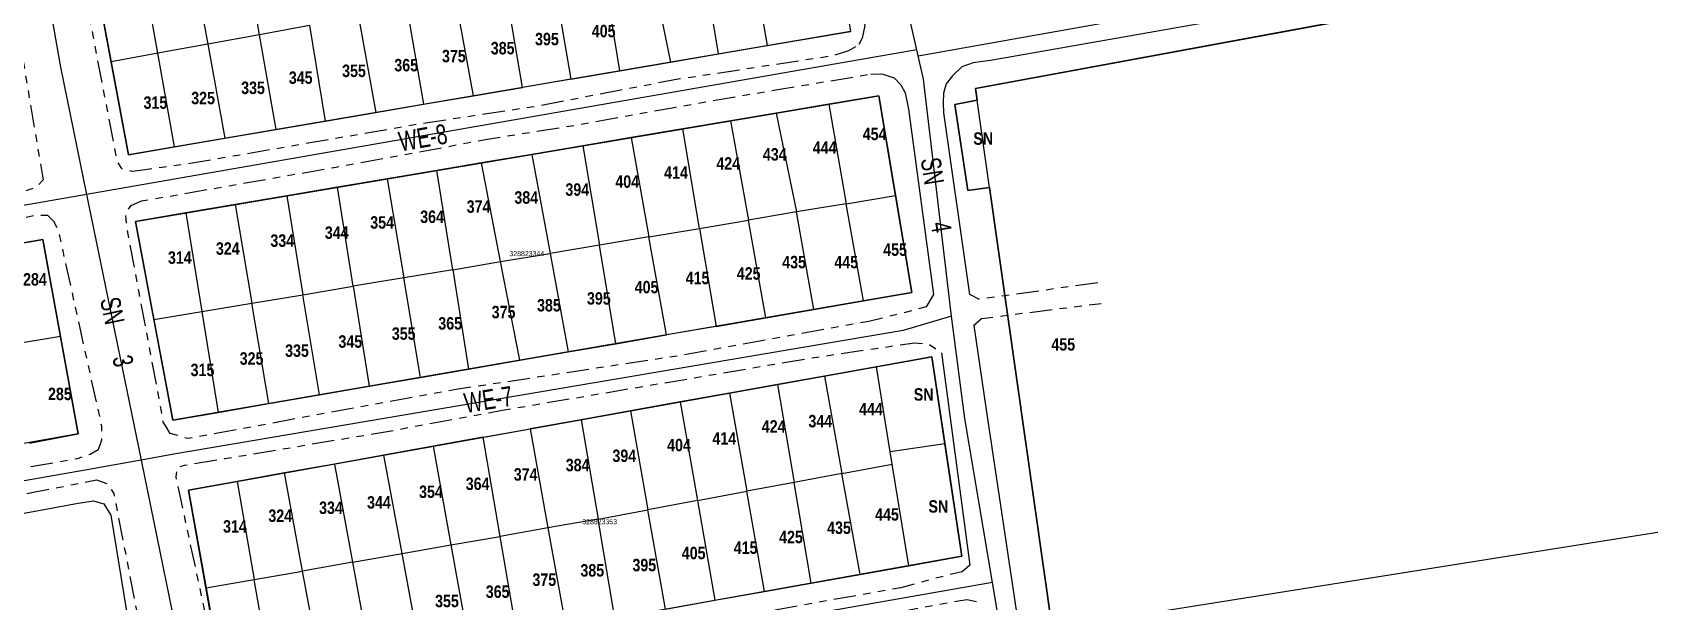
# Model space of a CAD drawing. Extents: x 205316 to 208372, y 4848714 to 4853250.
# Drawn here: x 205984.8 to 206310.3, y 4851613.5 to 4851728 of the extents above; entities that cross this region are included whole.
import ezdxf
from ezdxf.enums import TextEntityAlignment as Align

# ---------------------------------------------------------------- set-up
doc = ezdxf.new("R2010")
doc.units = 0
doc.header["$LTSCALE"] = 1.5
doc.header["$MEASUREMENT"] = 0
doc.linetypes.add('TRACO_25', pattern=[8, 3, -1, 1, -1, 1, -1])
for name, color, linetype in [('CD-MALHA-LOTES', 40, 'CONTINUOUS'), ('CD_TXT_QUADRA', 7, 'CONTINUOUS'), ('RU-QUADRAS', 6, 'CONTINUOUS'), ('SV-EIXO-RUA-N-PAV', 6, 'CONTINUOUS'), ('SV-EIXO-RUA-PAV', 20, 'CONTINUOUS'), ('SV-RUA-NAO-PAV-S-GUIA-C-GUIA', 7, 'CONTINUOUS'), ('SV-RUA-PAVIM-S-GUIA-C-GUIA', 7, 'CONTINUOUS'), ('SV-TXT-RUA-N-PAV-S-GUIA-C-GUIA', 7, 'CONTINUOUS'), ('SV-TXT-RUA-PAV-S-GUIA-C-GUIA', 7, 'CONTINUOUS'), ('Th_NmrPort', 7, 'CONTINUOUS')]:
    doc.layers.add(name, color=color, linetype=linetype)
doc.styles.add('ARIAL', font='arial.ttf')
doc.styles.add('ROMANS', font='arial.ttf', dxfattribs={"height": 0.2})
doc.styles.get("Standard").update_dxf_attribs({"font": 'swisscbo.ttf'})

msp = doc.modelspace()

# ---------------------------------------------------------------- linework, layer by layer
at = {"layer": 'CD-MALHA-LOTES', "linetype": 'Continuous'}
for p, q in [((206030.57, 4851727.55), (206027, 4851747.99)), ((206010.07, 4851723.83), (206006.4, 4851744.49)), ((206016.43, 4851746.2), (206020.14, 4851725.66)), ((206129.24, 4851745.44), (206132.73, 4851725.35)), ((205996.83, 4851742.87), (206000.68, 4851722.12)), ((206109.18, 4851741.95), (206113.25, 4851722.03)), ((206122.94, 4851723.68), (206119.62, 4851743.72)), ((206089.83, 4851738.31), (206093.18, 4851718.6)), ((206103.09, 4851720.29), (206099.8, 4851740.12)), ((206073.65, 4851715.26), (206070.06, 4851734.72)), ((206083.47, 4851716.94), (206080.14, 4851736.55)), ((206285.42, 4851737.21), (206174.65, 4851716.73)), ((206060.19, 4851732.93), (206063.58, 4851713.54)), ((206040.62, 4851729.37), (206030.57, 4851727.55)), ((206040.62, 4851729.37), (206043.75, 4851710.15)), ((206050.45, 4851731.16), (206053.98, 4851711.9)), ((206132.73, 4851725.35), (206149.49, 4851728.22)), ((206020.14, 4851725.66), (206010.07, 4851723.83)), ((206030.57, 4851727.55), (206020.14, 4851725.66)), ((206020.14, 4851725.66), (206023.56, 4851706.71)), ((206033.89, 4851708.47), (206030.57, 4851727.55)), ((206122.94, 4851723.68), (206132.73, 4851725.35)), ((206010.07, 4851723.83), (206000.68, 4851722.12)), ((206000.68, 4851722.12), (206004.16, 4851703.39)), ((206013.42, 4851704.97), (206010.07, 4851723.83)), ((206103.09, 4851720.29), (206113.25, 4851722.03)), ((206113.25, 4851722.03), (206122.94, 4851723.68)), ((206093.18, 4851718.6), (206083.47, 4851716.94)), ((206093.18, 4851718.6), (206103.09, 4851720.29)), ((206063.58, 4851713.54), (206073.65, 4851715.26)), ((206073.65, 4851715.26), (206083.47, 4851716.94)), ((206155.2, 4851715.27), (206145.12, 4851713.57)), ((206158.58, 4851695.17), (206155.2, 4851715.27)), ((206174.65, 4851716.73), (206174.99, 4851714.37)), ((206043.75, 4851710.15), (206053.98, 4851711.9)), ((206053.98, 4851711.9), (206063.58, 4851713.54)), ((206145.12, 4851713.57), (206134.52, 4851711.75)), ((206145.12, 4851713.57), (206148.65, 4851693.51)), ((206174.99, 4851714.37), (206170.49, 4851713.53)), ((206170.49, 4851713.53), (206173.08, 4851696.18)), ((206177.5, 4851696.79), (206174.99, 4851714.37)), ((206033.89, 4851708.47), (206043.75, 4851710.15)), ((206125.37, 4851710.22), (206115.73, 4851708.6)), ((206134.52, 4851711.75), (206125.37, 4851710.22)), ((206125.37, 4851710.22), (206128.94, 4851690.21)), ((206134.52, 4851711.75), (206138.6, 4851691.93)), ((206013.42, 4851704.97), (206023.56, 4851706.71)), ((206023.56, 4851706.71), (206033.89, 4851708.47)), ((206105.36, 4851706.84), (206095.65, 4851705.2)), ((206115.73, 4851708.6), (206105.36, 4851706.84)), ((206105.36, 4851706.84), (206108.92, 4851686.86)), ((206119.13, 4851688.57), (206115.73, 4851708.6)), ((206004.16, 4851703.39), (206013.42, 4851704.97)), ((206085.34, 4851703.46), (206075.2, 4851701.74)), ((206095.65, 4851705.2), (206085.34, 4851703.46)), ((206085.34, 4851703.46), (206089.03, 4851683.54)), ((206095.65, 4851705.2), (206098.98, 4851685.2)), ((206066.27, 4851700.23), (206056.23, 4851698.53)), ((206075.2, 4851701.74), (206066.27, 4851700.23)), ((206069.43, 4851680.26), (206066.27, 4851700.23)), ((206079.08, 4851681.88), (206075.2, 4851701.74)), ((206046.26, 4851696.85), (206036.04, 4851695.12)), ((206056.23, 4851698.53), (206046.26, 4851696.85)), ((206049.43, 4851676.92), (206046.26, 4851696.85)), ((206056.23, 4851698.53), (206059.6, 4851678.62)), ((206173.08, 4851696.18), (206177.5, 4851696.79)), ((206177.5, 4851696.79), (206190.06, 4851608.09)), ((206025.64, 4851693.36), (206015.73, 4851691.68)), ((206036.04, 4851695.12), (206025.64, 4851693.36)), ((206025.64, 4851693.36), (206029, 4851673.5)), ((206036.04, 4851695.12), (206039.3, 4851675.22)), ((206148.65, 4851693.51), (206138.6, 4851691.93)), ((206148.65, 4851693.51), (206158.58, 4851695.17)), ((206152.09, 4851673.97), (206148.65, 4851693.51)), ((206161.87, 4851675.66), (206158.58, 4851695.17)), ((206015.73, 4851691.68), (206005.6, 4851689.97)), ((206005.6, 4851689.97), (206009.31, 4851670.21)), ((206015.73, 4851691.68), (206018.95, 4851671.82)), ((206119.13, 4851688.57), (206128.94, 4851690.21)), ((206138.6, 4851691.93), (206128.94, 4851690.21)), ((206132.44, 4851670.58), (206128.94, 4851690.21)), ((206142.14, 4851672.25), (206138.6, 4851691.93)), ((205986.96, 4851686.37), (205977.5, 4851684.68)), ((205990.49, 4851666.82), (205986.96, 4851686.37)), ((206108.92, 4851686.86), (206098.98, 4851685.2)), ((206108.92, 4851686.86), (206119.13, 4851688.57)), ((206112.44, 4851667.13), (206108.92, 4851686.86)), ((206119.13, 4851688.57), (206122.47, 4851668.86)), ((206079.08, 4851681.88), (206089.03, 4851683.54)), ((206098.98, 4851685.2), (206089.03, 4851683.54)), ((206089.03, 4851683.54), (206092.7, 4851663.72)), ((206102.27, 4851665.37), (206098.98, 4851685.2)), ((206069.43, 4851680.26), (206059.6, 4851678.62)), ((206069.43, 4851680.26), (206079.08, 4851681.88)), ((206069.43, 4851680.26), (206072.59, 4851660.25)), ((206082.96, 4851662.04), (206079.08, 4851681.88)), ((206039.3, 4851675.22), (206049.43, 4851676.92)), ((206059.6, 4851678.62), (206049.43, 4851676.92)), ((206049.43, 4851676.92), (206052.63, 4851656.8)), ((206062.98, 4851658.59), (206059.6, 4851678.62)), ((206018.95, 4851671.82), (206029, 4851673.5)), ((206029, 4851673.5), (206039.3, 4851675.22)), ((206032.42, 4851653.31), (206029, 4851673.5)), ((206042.61, 4851655.07), (206039.3, 4851675.22)), ((206142.14, 4851672.25), (206152.09, 4851673.97)), ((206152.09, 4851673.97), (206161.87, 4851675.66)), ((206009.31, 4851670.21), (206018.95, 4851671.82)), ((206009.31, 4851670.21), (206013.1, 4851649.98)), ((206018.95, 4851671.82), (206022.22, 4851651.55)), ((206122.47, 4851668.86), (206132.44, 4851670.58)), ((206132.44, 4851670.58), (206142.14, 4851672.25)), ((205990.49, 4851666.82), (205980.83, 4851665.19)), ((205994.08, 4851647.21), (205990.49, 4851666.82)), ((206102.27, 4851665.37), (206112.44, 4851667.13)), ((206122.47, 4851668.86), (206112.44, 4851667.13)), ((206082.96, 4851662.04), (206092.7, 4851663.72)), ((206092.7, 4851663.72), (206102.27, 4851665.37)), ((206062.98, 4851658.59), (206072.59, 4851660.25)), ((206072.59, 4851660.25), (206082.96, 4851662.04)), ((206154.72, 4851660.74), (206144.24, 4851658.86)), ((206165.84, 4851662.74), (206154.72, 4851660.74)), ((206157.5, 4851643.61), (206154.72, 4851660.74)), ((206168.49, 4851645.19), (206165.84, 4851662.74)), ((206042.61, 4851655.07), (206052.63, 4851656.8)), ((206052.63, 4851656.8), (206062.98, 4851658.59)), ((206134.83, 4851657.17), (206125.12, 4851655.43)), ((206144.24, 4851658.86), (206134.83, 4851657.17)), ((206134.83, 4851657.17), (206138.17, 4851637.46)), ((206144.24, 4851658.86), (206147.77, 4851639.26)), ((206022.22, 4851651.55), (206032.42, 4851653.31)), ((206032.42, 4851653.31), (206042.61, 4851655.07)), ((206115.22, 4851653.65), (206105.2, 4851651.85)), ((206125.12, 4851655.43), (206115.22, 4851653.65)), ((206115.22, 4851653.65), (206118.69, 4851633.81)), ((206125.12, 4851655.43), (206128.62, 4851635.67)), ((206013.1, 4851649.98), (206022.22, 4851651.55)), ((206095.32, 4851650.08), (206085, 4851648.23)), ((206105.2, 4851651.85), (206095.32, 4851650.08)), ((206095.32, 4851650.08), (206098.69, 4851630.06)), ((206105.2, 4851651.85), (206108.72, 4851631.94)), ((205984.26, 4851645.36), (205994.08, 4851647.21)), ((206075.57, 4851646.53), (206085, 4851648.23)), ((206085, 4851648.23), (206088.61, 4851628.3)), ((206065.49, 4851644.72), (206055.58, 4851642.94)), ((206075.57, 4851646.53), (206065.49, 4851644.72)), ((206065.49, 4851644.72), (206069.09, 4851624.87)), ((206078.98, 4851626.6), (206075.57, 4851646.53)), ((206168.49, 4851645.19), (206157.5, 4851643.61)), ((206157.91, 4851641.16), (206157.5, 4851643.61)), ((206171.91, 4851622.61), (206168.49, 4851645.19)), ((206045.62, 4851641.16), (206035.59, 4851639.36)), ((206055.58, 4851642.94), (206045.62, 4851641.16)), ((206045.62, 4851641.16), (206049.25, 4851621.39)), ((206059.26, 4851623.15), (206055.58, 4851642.94)), ((206147.77, 4851639.26), (206157.91, 4851641.16)), ((206161.23, 4851620.7), (206157.91, 4851641.16)), ((206026.04, 4851637.64), (206016.29, 4851635.89)), ((206035.59, 4851639.36), (206026.04, 4851637.64)), ((206026.04, 4851637.64), (206029.48, 4851617.92)), ((206039.23, 4851619.63), (206035.59, 4851639.36)), ((206138.17, 4851637.46), (206128.62, 4851635.67)), ((206147.77, 4851639.26), (206138.17, 4851637.46)), ((206141.61, 4851617.2), (206138.17, 4851637.46)), ((206151.43, 4851618.95), (206147.77, 4851639.26)), ((206016.29, 4851635.89), (206019.79, 4851616.22)), ((206118.69, 4851633.81), (206108.72, 4851631.94)), ((206118.69, 4851633.81), (206128.62, 4851635.67)), ((206118.69, 4851633.81), (206122.2, 4851613.73)), ((206132.18, 4851615.52), (206128.62, 4851635.67)), ((206098.69, 4851630.06), (206108.72, 4851631.94)), ((206112.25, 4851611.96), (206108.72, 4851631.94)), ((206190.06, 4851608.09), (206344.47, 4851632.64)), ((206088.61, 4851628.3), (206078.98, 4851626.6)), ((206098.69, 4851630.06), (206088.61, 4851628.3)), ((206088.61, 4851628.3), (206092.22, 4851608.38)), ((206102.04, 4851610.13), (206098.69, 4851630.06)), ((206059.26, 4851623.15), (206069.09, 4851624.87)), ((206069.09, 4851624.87), (206078.98, 4851626.6)), ((206069.09, 4851624.87), (206072.71, 4851604.88)), ((206082.39, 4851606.62), (206078.98, 4851626.6)), ((206049.25, 4851621.39), (206039.23, 4851619.63)), ((206049.25, 4851621.39), (206059.26, 4851623.15)), ((206049.25, 4851621.39), (206052.94, 4851601.33)), ((206062.98, 4851603.13), (206059.26, 4851623.15)), ((206161.23, 4851620.7), (206171.91, 4851622.61)), ((206019.79, 4851616.22), (206029.48, 4851617.92)), ((206029.48, 4851617.92), (206039.23, 4851619.63)), ((206033, 4851597.74), (206029.48, 4851617.92)), ((206042.93, 4851599.53), (206039.23, 4851619.63)), ((206141.61, 4851617.2), (206151.43, 4851618.95)), ((206151.43, 4851618.95), (206161.23, 4851620.7)), ((206019.79, 4851616.22), (206023.39, 4851596.02)), ((206122.2, 4851613.73), (206132.18, 4851615.52)), ((206132.18, 4851615.52), (206141.61, 4851617.2)), ((206112.25, 4851611.96), (206122.2, 4851613.73))]:
    msp.add_line(p, q, dxfattribs=at)
at = {"layer": 'CD-MALHA-LOTES'}
msp.add_lwpolyline([(205875.99, 4851611.48), (205994.06, 4851633.3), (205997.11, 4851633.73), (205999.25, 4851633.13), (206000.64, 4851630.86), (206011.24, 4851565.94)], dxfattribs=at)
at = {"layer": 'RU-QUADRAS', "linetype": 'Continuous'}
for points in [[(205996.83, 4851742.87), (206143.15, 4851767.71), (206149.49, 4851728.22), (206004.16, 4851703.39)], [(206005.6, 4851689.97), (206155.2, 4851715.27), (206161.87, 4851675.66), (206013.1, 4851649.98)], [(205859.7, 4851664.21), (205986.96, 4851686.37), (205994.08, 4851647.21), (205866.1, 4851624.46)], [(206016.29, 4851635.89), (206165.84, 4851662.74), (206171.91, 4851622.61), (206023.39, 4851596.02)]]:
    msp.add_lwpolyline(points, close=True, dxfattribs=at)
msp.add_lwpolyline([(206399.89, 4851392.52), (206229.72, 4851355.25), (206220.43, 4851415.79), (206190.06, 4851608.06), (206177.5, 4851696.79), (206173.08, 4851696.18), (206170.49, 4851713.53), (206174.99, 4851714.37), (206174.65, 4851716.73), (206285.42, 4851737.21), (206285.07, 4851738.97), (206298.28, 4851741.59), (206298.78, 4851738.99), (206330.74, 4851745)], dxfattribs=at)
msp.add_lwpolyline([(205824.09, 4851601.89), (205994.06, 4851633.3), (205997.11, 4851633.73), (205999.25, 4851633.13), (206000.64, 4851630.86), (206013.45, 4851552.37), (206012.44, 4851543.93), (206010.78, 4851541.73, -0.051625), (206005.5, 4851540.22), (205840.32, 4851510.42)], format="xyb", close=True, dxfattribs=at)
at = {"layer": 'SV-EIXO-RUA-N-PAV', "flags": 128}
for points in [[(205957.54, 4851908.14), (205966.99, 4851854.49), (205976.22, 4851801.42), (205985.73, 4851748.08), (205990.5, 4851721.01), (205995.75, 4851695.39), (206006.71, 4851641.96), (206013.03, 4851611.11), (206016.4, 4851588.97), (206024.16, 4851537.94)], [(206162.85, 4851724.49), (205995.75, 4851695.39), (205853.29, 4851670.59), (205796.3, 4851660.67)], [(206169.85, 4851670.9), (206160.11, 4851668.03), (206013.33, 4851643.16), (206006.71, 4851641.96), (205995.47, 4851639.94), (205862.49, 4851616.65), (205818.23, 4851608.9), (205796.3, 4851605.06)], [(206178.04, 4851617.34), (206016.4, 4851588.97)]]:
    msp.add_lwpolyline(points, dxfattribs=at)
at = {"layer": 'SV-EIXO-RUA-PAV', "flags": 128}
for points in [[(206212.01, 4851415.7), (206204.99, 4851457.38), (206196.07, 4851510.34), (206187.05, 4851563.87), (206178.04, 4851617.34), (206172.48, 4851650.34), (206169.85, 4851670.9), (206164.19, 4851718.59), (206163.12, 4851723.31), (206151.43, 4851774.72), (206140.94, 4851774.86), (206130.19, 4851826.89)], [(206163.12, 4851723.31), (206334.57, 4851753.84), (206341.29, 4851755.03), (206475.35, 4851778.9), (206492.66, 4851781.94), (206515.23, 4851785.91), (206704.78, 4851819.2)]]:
    msp.add_lwpolyline(points, dxfattribs=at)
at = {"layer": 'SV-RUA-NAO-PAV-S-GUIA-C-GUIA', "linetype": 'TRACO_25', "flags": 128}
for points in [[(206137, 4851770.85), (206114.31, 4851768.16), (206081.73, 4851761), (206068.43, 4851759.14), (206011.12, 4851749.3), (205999.55, 4851747.33), (205996.24, 4851746.49), (205994.45, 4851743.91), (205994.5, 4851740.41), (206001.85, 4851702.09), (206002.76, 4851700.63), (206005.04, 4851700.1), (206011.4, 4851700.97), (206017, 4851701.74), (206063.08, 4851709.68), (206085.74, 4851713.1), (206114.78, 4851718.64), (206146.04, 4851723.36), (206149.17, 4851724.34), (206151.15, 4851725.55)], [(205973.63, 4851743.16), (205977.24, 4851743.75), (205979.09, 4851743.32), (205979.9, 4851740.6), (205986.99, 4851698.33), (205985.67, 4851696.85), (205983, 4851695.94), (205858.29, 4851673.74)], [(206166.22, 4851675.3), (206164.69, 4851672.78), (206162.86, 4851672.27), (206159.66, 4851671.44), (206153.2, 4851669.86), (206115.6, 4851663.04), (206070.1, 4851656.14), (206016.09, 4851646.28), (206012.59, 4851647.32), (206011.7, 4851648.77), (206011.18, 4851649.6), (206010.83, 4851651.71), (206003.81, 4851689.17), (206003.64, 4851691.63), (206004.69, 4851693.21), (206006.8, 4851694.09), (206011.43, 4851694.89), (206046, 4851700.9), (206061.94, 4851703.82), (206076.43, 4851706.54), (206094.08, 4851709.34), (206114, 4851712.92), (206135.68, 4851716.66), (206153.6, 4851719.63)], [(205857.53, 4851666.24), (205858.35, 4851667.58), (205860.5, 4851668.49), (205927.06, 4851680.15), (205985.61, 4851691.24), (205987.89, 4851691.24), (205989.11, 4851690.01), (205990.04, 4851688.17), (205998.73, 4851648.87), (205998.78, 4851645.97), (205998.06, 4851643.98), (205996.49, 4851643.06), (205993.85, 4851642.19), (205867.67, 4851620.25), (205866.27, 4851620.43)], [(206199.25, 4851677.62), (206175.35, 4851674.3), (206173.51, 4851675.29)], [(206174.23, 4851669), (206175.87, 4851670.44), (206199.96, 4851673.49)], [(206173.49, 4851620.82), (206172, 4851619.48), (206169.25, 4851618.85), (206159.63, 4851616.27), (206115.52, 4851608.44), (206066.2, 4851600.79), (206027.58, 4851593.47), (206024.44, 4851593.72), (206022.86, 4851595.15), (206022.64, 4851597.31), (206013.75, 4851638.61), (206014, 4851640.52), (206015.44, 4851640.91), (206023.59, 4851642.25), (206056.23, 4851647.71), (206079.36, 4851651.97), (206141.08, 4851662.42), (206162.38, 4851665.57), (206165.31, 4851665.28), (206167.81, 4851663.54)], [(206174.82, 4851613.43), (206172.91, 4851613.83), (206170.8, 4851613.51), (206132.17, 4851606.34), (206088.77, 4851598.78), (206034.36, 4851589.53), (206025.82, 4851588.27), (206024.39, 4851587.18), (206023.77, 4851584.96), (206023.77, 4851582.43), (206027.11, 4851556.6), (206029.34, 4851541.37), (206030.13, 4851539.89), (206031.42, 4851539.38), (206034.53, 4851539.71), (206059.25, 4851543.58), (206100.13, 4851551), (206133.77, 4851557.01), (206164.39, 4851562.76), (206176.18, 4851564.45), (206181.04, 4851565.71), (206182.26, 4851568.05)]]:
    msp.add_lwpolyline(points, dxfattribs=at)
msp.add_lwpolyline([(206012.1, 4851579.26), (206013.37, 4851572.71), (206016.11, 4851554.89), (206016.11, 4851550.06), (206015.3, 4851545.87), (206013.69, 4851542.32), (206012.31, 4851541.22), (206010.47, 4851539.74), (206006.11, 4851537.81), (205998.49, 4851535.93), (205895.39, 4851517.52), (205893.42, 4851516.06), (205840.62, 4851507.27), (205839.15, 4851508.8), (205821.98, 4851604.46), (205822.9, 4851606.39), (205827.52, 4851607.52), (205944.3, 4851627.45), (205997.77, 4851637.97), (205999.82, 4851637.27), (206001.23, 4851635.21)], close=True, dxfattribs=at)
at = {"layer": 'SV-RUA-PAVIM-S-GUIA-C-GUIA', "flags": 128}
for points in [[(206137, 4851770.85), (206138.19, 4851770.46), (206139.21, 4851769.31), (206142.44, 4851759.51), (206144.19, 4851750.96), (206144.88, 4851750.26), (206146.75, 4851749.76), (206147.86, 4851747.66), (206148.37, 4851746.18), (206152.36, 4851729.39), (206151.84, 4851726.82), (206151.15, 4851725.55)], [(206328.78, 4851748.8), (206296.89, 4851743.38), (206178.04, 4851722.42), (206174.19, 4851721.9), (206171.88, 4851721.09), (206170.02, 4851719.26), (206168.73, 4851717.64), (206168.23, 4851715.79), (206168.14, 4851713.87), (206168.22, 4851711.82), (206173.45, 4851675.26)], [(206153.6, 4851719.63), (206155.8, 4851719.66), (206158.29, 4851718.87), (206159.65, 4851717.48), (206160.49, 4851715.85), (206161.16, 4851712.59), (206166.22, 4851675.3)], [(206174.34, 4851669.02), (206176.7, 4851652.5), (206185.37, 4851594.72), (206205.71, 4851473.77), (206210.2, 4851447.93), (206215.79, 4851415.7)], [(206167.81, 4851663.54), (206173.49, 4851620.82)]]:
    msp.add_lwpolyline(points, dxfattribs=at)

# ---------------------------------------------------------------- texts
at = {"layer": 'CD_TXT_QUADRA', "color": 7, "linetype": 'Continuous', "style": 'ROMANS'}
for s, p in [('328823344', (206084.35, 4851683.49)), ('328823353', (206099.01, 4851629.55))]:
    msp.add_text(s, height=1, dxfattribs=at).set_placement(p, align=Align.MIDDLE)
at = {"layer": 'SV-TXT-RUA-N-PAV-S-GUIA-C-GUIA', "style": 'ARIAL', "width": 0.7}
for s, rotation, p in [('WE-8', 10, (206058.97, 4851704.01)), ('SN      3', 282, (205998.43, 4851674.24)), ('WE-7', 9, (206072.08, 4851651.41))]:
    msp.add_text(s, height=4, rotation=rotation, dxfattribs=at).set_placement(p)
at = {"layer": 'SV-TXT-RUA-PAV-S-GUIA-C-GUIA', "style": 'ARIAL', "width": 0.7}
msp.add_text('SN       4', height=4, rotation=279, dxfattribs=at).set_placement((206163.59, 4851702.48))
at = {"layer": 'Th_NmrPort', "color": 1}
for s, p in [('405', (206097.43, 4851728.27)), ('385', (206077.1, 4851724.84)), ('395', (206086.01, 4851726.67)), ('365', (206057.69, 4851721.42)), ('375', (206067.28, 4851723.25)), ('345', (206036.45, 4851718.91)), ('355', (206047.18, 4851720.28)), ('315', (206007.21, 4851713.89)), ('325', (206016.81, 4851714.8)), ('335', (206026.86, 4851716.86)), ('454', (206151.96, 4851707.58)), ('444', (206141.91, 4851704.84)), ('SN', (206174.21, 4851706.65)), ('424', (206122.5, 4851701.64)), ('434', (206131.86, 4851703.47)), ('404', (206102.17, 4851697.99)), ('414', (206111.99, 4851699.82)), ('384', (206081.85, 4851694.79)), ('394', (206092.12, 4851696.39)), ('374', (206072.25, 4851692.97)), ('354', (206052.84, 4851689.77)), ('364', (206062.89, 4851690.91)), ('334', (206032.74, 4851686.12)), ('344', (206043.7, 4851687.72)), ('314', (206012.13, 4851682.7)), ('324', (206021.78, 4851684.52)), ('435', (206135.75, 4851681.79)), ('445', (206146.25, 4851681.79)), ('455', (206156.07, 4851684.3)), ('284', (205982.97, 4851678.32)), ('415', (206116.33, 4851678.59)), ('425', (206126.61, 4851679.5)), ('405', (206106.06, 4851676.76)), ('375', (206077.28, 4851671.74)), ('385', (206086.41, 4851673.11)), ('395', (206096.46, 4851674.48)), ('365', (206066.54, 4851669.46)), ('345', (206046.44, 4851665.81)), ('355', (206057.18, 4851667.41)), ('455', (206189.92, 4851665.23)), ('325', (206026.57, 4851662.39)), ('335', (206035.71, 4851663.98)), ('315', (206016.69, 4851660.1)), ('285', (205987.99, 4851655.26)), ('444', (206151.23, 4851652.21)), ('SN', (206162.23, 4851655.16)), ('344', (206141.03, 4851649.79)), ('414', (206121.71, 4851646.31)), ('424', (206131.64, 4851648.72)), ('394', (206101.58, 4851642.82)), ('404', (206112.59, 4851644.97)), ('374', (206081.72, 4851639.07)), ('384', (206092.19, 4851640.95)), ('364', (206072.06, 4851637.19)), ('344', (206052.2, 4851633.44)), ('354', (206062.67, 4851635.58)), ('SN', (206165.19, 4851632.63)), ('324', (206032.34, 4851630.76)), ('334', (206042.54, 4851632.36)), ('445', (206154.45, 4851631.02)), ('314', (206023.22, 4851628.61)), ('425', (206135.13, 4851626.47)), ('435', (206144.79, 4851628.34)), ('405', (206115.54, 4851623.25)), ('415', (206126, 4851624.32)), ('385', (206095.14, 4851619.76)), ('395', (206105.61, 4851620.83)), ('375', (206085.48, 4851617.88)), ('355', (206065.89, 4851613.59)), ('365', (206076.09, 4851615.47))]:
    msp.add_text(s, height=2.5, dxfattribs=at).set_placement(p, align=Align.MIDDLE_LEFT)

doc.saveas('drawing.dxf')
